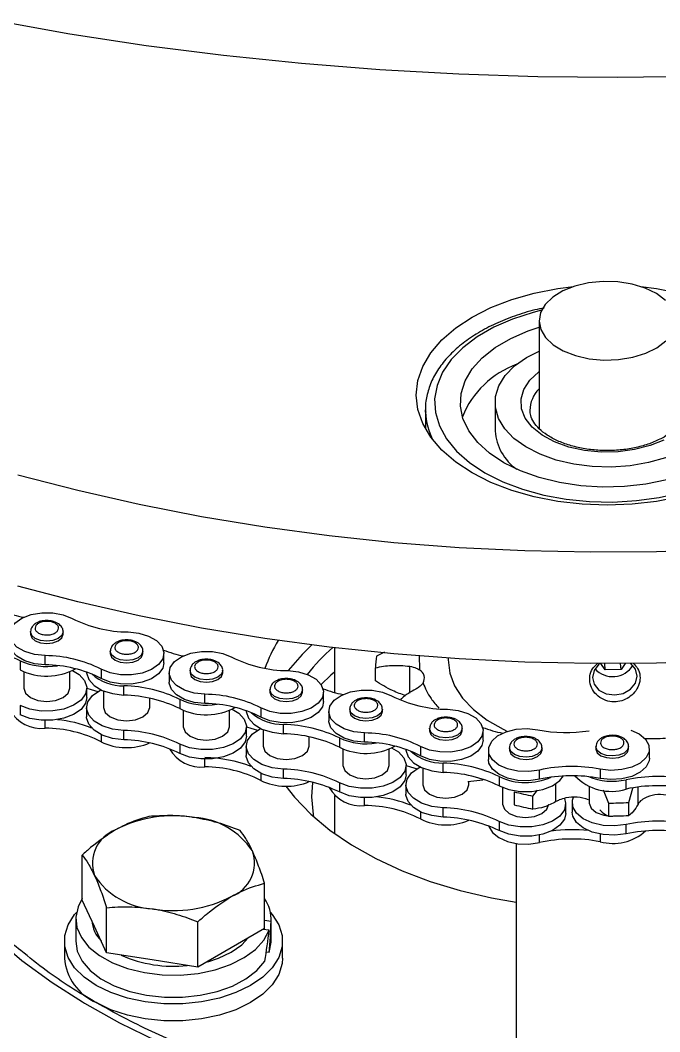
# Model space of a CAD drawing. Header units: millimetres. Extents: x 334 to 3694, y 0 to 2376.
# Drawn here: x 3151 to 3193.3, y 1121.6 to 1188.4 of the extents above; entities that cross this region are included whole.
import ezdxf

# ---------------------------------------------------------------- set-up
doc = ezdxf.new("R2010")
doc.units = ezdxf.units.MM
doc.header["$LTSCALE"] = 3
doc.layers.add('1_외형선', color=7, linetype='Continuous', lineweight=25)

msp = doc.modelspace()

# ---------------------------------------------------------------- linework, layer by layer
at = {"layer": '1_외형선'}
for p, q in [((3185.279, 1168.534), (3185.279, 1161.426)), ((3182.379, 1163.145), (3182.379, 1161.256)), ((3177.779, 1162.655), (3177.779, 1161.417)), ((3151.702, 1147.994), (3151.702, 1147.842)), ((3153.856, 1147.842), (3153.856, 1147.994)), ((3171.779, 1146.945), (3171.779, 1143.99)), ((3152.682, 1145.811), (3152.682, 1146.423)), ((3156.972, 1146.718), (3156.972, 1146.566)), ((3159.126, 1146.566), (3159.126, 1146.718)), ((3160.509, 1145.954), (3160.509, 1146.566)), ((3175.069, 1146.653), (3174.555, 1146.397)), ((3177.359, 1146.447), (3177.39, 1145.477)), ((3151.026, 1146.09), (3151.026, 1145.478)), ((3174.48, 1144.767), (3174.48, 1145.623)), ((3176.741, 1143.945), (3176.741, 1145.724)), ((3179.279, 1146.25), (3179.279, 1146.145)), ((3189.658, 1145.477), (3189.356, 1145.896)), ((3189.658, 1145.477), (3189.622, 1145.895)), ((3190.696, 1145.507), (3190.663, 1145.898)), ((3190.968, 1145.9), (3190.696, 1145.507)), ((3151.255, 1145.373), (3151.255, 1144.276)), ((3154.303, 1144.276), (3154.303, 1145.373)), ((3156.364, 1145.532), (3156.364, 1144.919)), ((3160.859, 1145.29), (3160.859, 1144.678)), ((3162.242, 1145.442), (3162.242, 1145.29)), ((3164.396, 1145.29), (3164.396, 1145.442)), ((3190.696, 1145.507), (3189.658, 1145.477)), ((3155.419, 1143.663), (3155.419, 1144.276)), ((3157.87, 1143.821), (3157.87, 1144.433)), ((3156.525, 1144.097), (3156.525, 1143)), ((3159.573, 1143), (3159.573, 1143.612)), ((3163.223, 1143.259), (3163.223, 1143.871)), ((3167.513, 1144.166), (3167.513, 1144.014)), ((3169.667, 1144.014), (3169.667, 1144.166)), ((3171.05, 1143.402), (3171.05, 1144.014)), ((3151.026, 1143.136), (3151.026, 1142.524)), ((3155.409, 1143), (3155.409, 1142.387)), ((3161.567, 1143.538), (3161.567, 1142.926)), ((3166.904, 1142.98), (3166.904, 1142.368)), ((3161.795, 1142.821), (3161.795, 1141.724)), ((3164.843, 1141.724), (3164.843, 1142.821)), ((3171.4, 1142.738), (3171.4, 1142.126)), ((3172.783, 1142.89), (3172.783, 1142.738)), ((3174.937, 1142.738), (3174.937, 1142.89)), ((3152.682, 1141.632), (3152.682, 1142.14)), ((3165.959, 1141.111), (3165.959, 1141.724)), ((3168.41, 1141.269), (3168.41, 1141.881)), ((3178.053, 1141.614), (3178.053, 1141.462)), ((3180.207, 1141.462), (3180.207, 1141.614)), ((3156.364, 1141.214), (3156.364, 1140.74)), ((3157.87, 1140.867), (3157.87, 1141.479)), ((3167.066, 1141.545), (3167.066, 1140.448)), ((3170.114, 1140.448), (3170.114, 1141.06)), ((3172.107, 1140.986), (3172.107, 1140.374)), ((3173.763, 1140.707), (3173.763, 1141.319)), ((3181.59, 1140.85), (3181.59, 1141.462)), ((3161.567, 1140.584), (3161.567, 1139.972)), ((3165.95, 1140.448), (3165.95, 1139.835)), ((3172.336, 1140.269), (3172.336, 1139.172)), ((3175.384, 1139.172), (3175.384, 1140.269)), ((3177.445, 1140.428), (3177.445, 1139.816)), ((3183.324, 1140.338), (3183.324, 1140.186)), ((3183.324, 1140.323), (3183.324, 1140.338)), ((3185.478, 1140.186), (3185.478, 1140.338)), ((3189.037, 1140.419), (3189.037, 1140.267)), ((3189.037, 1140.404), (3189.037, 1140.419)), ((3191.191, 1140.267), (3191.191, 1140.419)), ((3192.574, 1139.655), (3192.574, 1140.267)), ((3163.223, 1139.08), (3163.223, 1139.588)), ((3181.941, 1140.186), (3181.941, 1139.574)), ((3168.41, 1138.315), (3168.41, 1138.927)), ((3176.5, 1138.559), (3176.5, 1139.172)), ((3177.606, 1138.993), (3177.606, 1137.896)), ((3178.951, 1138.717), (3178.951, 1139.329)), ((3189.309, 1138.925), (3189.309, 1138.313)), ((3166.904, 1138.662), (3166.904, 1138.188)), ((3181.561, 1138.208), (3181.561, 1138.268)), ((3182.648, 1138.434), (3182.648, 1137.822)), ((3185.318, 1138.256), (3185.318, 1138.869)), ((3170.279, 1137.1), (3170.349, 1138.053)), ((3172.107, 1138.032), (3172.107, 1137.42)), ((3176.49, 1137.896), (3176.49, 1137.283)), ((3181.561, 1138.208), (3180.575, 1138.093)), ((3180.654, 1137.896), (3180.654, 1138.102)), ((3182.877, 1137.717), (3182.877, 1136.62)), ((3186.399, 1136.785), (3186.399, 1137.965)), ((3188.59, 1137.798), (3188.59, 1136.701)), ((3191.028, 1137.613), (3191.028, 1138.225)), ((3191.2, 1136.725), (3191.469, 1137.667)), ((3191.82, 1136.621), (3191.82, 1137.748)), ((3171.779, 1137.189), (3171.779, 1134.677)), ((3173.763, 1136.528), (3173.763, 1137.036)), ((3183.629, 1137.432), (3183.629, 1136.576)), ((3184.881, 1137.152), (3185.187, 1137.538)), ((3184.881, 1136.296), (3184.881, 1137.152)), ((3189.511, 1137.562), (3189.859, 1136.687)), ((3178.951, 1135.763), (3178.951, 1136.375)), ((3187.041, 1136.007), (3187.041, 1136.62)), ((3187.474, 1136.701), (3187.474, 1136.088)), ((3188.59, 1136.701), (3188.59, 1136.679)), ((3189.859, 1136.687), (3189.859, 1135.831)), ((3191.2, 1135.869), (3191.2, 1136.725)), ((3177.445, 1136.11), (3177.445, 1135.636)), ((3182.648, 1135.48), (3182.648, 1134.868)), ((3191.028, 1134.659), (3191.028, 1135.271)), ((3185.318, 1134.077), (3185.318, 1134.578)), ((3189.309, 1134.637), (3189.309, 1134.134)), ((3183.779, 1134.021), (3183.779, 1101.905)), ((3155.118, 1130.269), (3155.118, 1133.256)), ((3167.164, 1128.406), (3167.164, 1131.393)), ((3155.925, 1128.531), (3155.118, 1130.269)), ((3156.732, 1126.792), (3156.732, 1129.779)), ((3154.691, 1129.044), (3154.691, 1127.574)), ((3167.585, 1128.877), (3167.164, 1128.928)), ((3167.591, 1127.574), (3167.591, 1129.044)), ((3156.732, 1126.792), (3155.925, 1128.531)), ((3162.755, 1125.861), (3162.755, 1128.847)), ((3167.164, 1128.406), (3164.96, 1127.133)), ((3167.459, 1128.294), (3167.054, 1128.343)), ((3153.941, 1127.574), (3153.941, 1126.447)), ((3168.341, 1126.447), (3168.341, 1127.574)), ((3164.96, 1127.133), (3162.755, 1125.861)), ((3159.744, 1126.327), (3156.732, 1126.792)), ((3162.755, 1125.861), (3159.744, 1126.327)), ((3167.454, 1126.81), (3167.268, 1126.832))]:
    msp.add_line(p, q, dxfattribs=at)
at = {"layer": '1_외형선', "flags": 128}
for points in [[(3149.295, 1188.384), (3154.292, 1187.495), (3159.347, 1186.723), (3164.452, 1186.071), (3169.599, 1185.538), (3174.779, 1185.127), (3179.984, 1184.836), (3185.205, 1184.668), (3190.433, 1184.622), (3195.66, 1184.699), (3200.878, 1184.898), (3206.077, 1185.218), (3211.249, 1185.66), (3216.387, 1186.223), (3221.48, 1186.905), (3226.522, 1187.706)], [(3188.553, 1171.034), (3187.651, 1170.823), (3186.848, 1170.506), (3186.183, 1170.096), (3185.685, 1169.613), (3185.379, 1169.08), (3185.279, 1168.521), (3185.389, 1167.963), (3185.705, 1167.432), (3186.211, 1166.952), (3186.884, 1166.546), (3187.692, 1166.233), (3188.598, 1166.028), (3189.559, 1165.94), (3190.53, 1165.973), (3191.466, 1166.126), (3192.324, 1166.392), (3193.062, 1166.758), (3193.647, 1167.207)], [(3193.623, 1169.885), (3193.03, 1170.331), (3192.285, 1170.692), (3191.423, 1170.953), (3190.484, 1171.1), (3189.512, 1171.128), (3188.553, 1171.034)], [(3180.87, 1158.492), (3179.783, 1159.207), (3178.867, 1159.998), (3178.138, 1160.852), (3177.608, 1161.753), (3177.287, 1162.686), (3177.179, 1163.635), (3177.287, 1164.585), (3177.608, 1165.518), (3178.138, 1166.419), (3178.867, 1167.272), (3179.783, 1168.063), (3180.87, 1168.779), (3182.109, 1169.406), (3183.479, 1169.935), (3184.957, 1170.355), (3186.518, 1170.661), (3187.564, 1170.796)], [(3191.994, 1170.796), (3193.04, 1170.661), (3194.601, 1170.355)], [(3185.444, 1169.232), (3184.891, 1169.091), (3183.534, 1168.651), (3182.294, 1168.109), (3181.193, 1167.474), (3180.251, 1166.759), (3179.488, 1165.976), (3178.916, 1165.141), (3178.546, 1164.268), (3178.386, 1163.375), (3178.438, 1162.477), (3178.701, 1161.592), (3179.171, 1160.736), (3179.838, 1159.924), (3180.69, 1159.173), (3181.712, 1158.495), (3182.884, 1157.904), (3184.184, 1157.411), (3185.589, 1157.025), (3187.072, 1156.753), (3188.605, 1156.599), (3190.16, 1156.568), (3191.708, 1156.659), (3193.219, 1156.871), (3194.667, 1157.2)], [(3196.148, 1158.922), (3194.987, 1158.421), (3193.709, 1158.026), (3192.343, 1157.745), (3190.921, 1157.584), (3189.472, 1157.548), (3188.031, 1157.637), (3186.628, 1157.849), (3185.296, 1158.18), (3184.064, 1158.621), (3182.96, 1159.163), (3182.008, 1159.794), (3181.229, 1160.5), (3180.642, 1161.266), (3180.259, 1162.073), (3180.088, 1162.904), (3180.134, 1163.74), (3180.395, 1164.564), (3180.866, 1165.355), (3181.536, 1166.097), (3182.391, 1166.773), (3183.41, 1167.369), (3184.571, 1167.869), (3185.279, 1168.106)], [(3194.638, 1159.923), (3193.625, 1159.496), (3192.501, 1159.173), (3191.299, 1158.964), (3190.053, 1158.876), (3188.8, 1158.911), (3187.574, 1159.067), (3186.412, 1159.341), (3185.347, 1159.724), (3184.409, 1160.206), (3183.626, 1160.772), (3183.02, 1161.407), (3182.608, 1162.091), (3182.403, 1162.806), (3182.409, 1163.53), (3182.628, 1164.244), (3183.053, 1164.926), (3183.671, 1165.556), (3184.464, 1166.118), (3185.279, 1166.537)], [(3193.522, 1160.663), (3192.611, 1160.29), (3191.592, 1160.026), (3190.503, 1159.881), (3189.386, 1159.863), (3188.284, 1159.97), (3187.24, 1160.199), (3186.293, 1160.542), (3185.48, 1160.985), (3184.833, 1161.51), (3184.375, 1162.099), (3184.125, 1162.728), (3184.093, 1163.372), (3184.279, 1164.008), (3184.676, 1164.611), (3185.27, 1165.158), (3185.279, 1165.165)], [(3177.782, 1162.51), (3177.78, 1162.555), (3177.779, 1162.655)], [(3226.716, 1157.821), (3222.708, 1156.846), (3218.623, 1155.985), (3214.47, 1155.238), (3210.26, 1154.607), (3206.002, 1154.095), (3201.706, 1153.702), (3197.382, 1153.43), (3193.041, 1153.278), (3188.692, 1153.248), (3184.345, 1153.339), (3180.011, 1153.551), (3175.7, 1153.884), (3171.422, 1154.336), (3167.186, 1154.908), (3163.004, 1155.597), (3158.884, 1156.401), (3154.836, 1157.32), (3150.87, 1158.35)], [(3194.601, 1156.915), (3193.04, 1156.609), (3191.424, 1156.424), (3189.779, 1156.361), (3188.135, 1156.424), (3186.518, 1156.609), (3184.957, 1156.915), (3183.479, 1157.336), (3182.109, 1157.864), (3180.87, 1158.492), (3180.87, 1158.492)], [(3226.716, 1150.472), (3222.708, 1149.498), (3218.623, 1148.636), (3214.47, 1147.889), (3210.26, 1147.258), (3206.002, 1146.746), (3201.706, 1146.353), (3197.382, 1146.081), (3193.041, 1145.929), (3188.692, 1145.899), (3184.345, 1145.99), (3180.011, 1146.202), (3175.7, 1146.535), (3171.422, 1146.987), (3167.186, 1147.559), (3163.004, 1148.248), (3158.884, 1149.052), (3154.836, 1149.971), (3150.87, 1151.002)], [(3152.682, 1146.423), (3151.968, 1146.502), (3151.324, 1146.697), (3150.808, 1146.993), (3150.464, 1147.362), (3150.322, 1147.774), (3150.395, 1148.192), (3150.676, 1148.579), (3151.141, 1148.902), (3151.749, 1149.132), (3152.447, 1149.249), (3153.174, 1149.244), (3153.867, 1149.116), (3154.465, 1148.877)], [(3151.702, 1147.994), (3151.702, 1147.997), (3151.703, 1148.023)], [(3153.856, 1147.993), (3153.856, 1147.991), (3153.772, 1147.754), (3153.537, 1147.553), (3153.187, 1147.419), (3152.774, 1147.372), (3152.362, 1147.421), (3152.014, 1147.556), (3151.782, 1147.759), (3151.702, 1147.994)], [(3151.702, 1147.842), (3151.782, 1147.607), (3152.014, 1147.405), (3152.362, 1147.269), (3152.774, 1147.22), (3153.187, 1147.267), (3153.537, 1147.401), (3153.772, 1147.602), (3153.856, 1147.839), (3153.856, 1147.842)], [(3158.146, 1147.985), (3158.86, 1147.907), (3159.504, 1147.711), (3160.02, 1147.416), (3160.365, 1147.046), (3160.506, 1146.634), (3160.433, 1146.217), (3160.152, 1145.829), (3159.687, 1145.507), (3159.079, 1145.277), (3158.381, 1145.159), (3157.654, 1145.165), (3156.961, 1145.293), (3156.364, 1145.532)], [(3152.682, 1145.811), (3151.968, 1145.889), (3151.324, 1146.085), (3150.808, 1146.38), (3150.464, 1146.75), (3150.322, 1147.162), (3150.319, 1147.23)], [(3170.284, 1147.129), (3169.643, 1146.504), (3168.718, 1145.432)], [(3156.972, 1146.718), (3156.972, 1146.721), (3156.973, 1146.747)], [(3159.126, 1146.717), (3159.126, 1146.715), (3159.042, 1146.478), (3158.807, 1146.277), (3158.457, 1146.143), (3158.044, 1146.096), (3157.633, 1146.145), (3157.284, 1146.28), (3157.052, 1146.483), (3156.972, 1146.718)], [(3156.972, 1146.566), (3157.052, 1146.331), (3157.284, 1146.129), (3157.633, 1145.993), (3158.044, 1145.944), (3158.457, 1145.991), (3158.807, 1146.125), (3159.042, 1146.326), (3159.126, 1146.563), (3159.126, 1146.566)], [(3163.223, 1143.871), (3162.508, 1143.95), (3161.865, 1144.145), (3161.348, 1144.441), (3161.004, 1144.81), (3160.862, 1145.222), (3160.935, 1145.64), (3161.216, 1146.027), (3161.681, 1146.35), (3162.29, 1146.58), (3162.988, 1146.697), (3163.715, 1146.692), (3164.408, 1146.564), (3165.005, 1146.325)], [(3160.509, 1145.954), (3160.433, 1145.604), (3160.152, 1145.217), (3159.687, 1144.894), (3159.079, 1144.664), (3158.381, 1144.547), (3157.654, 1144.552), (3156.961, 1144.68), (3156.364, 1144.919)], [(3179.279, 1146.145), (3179.279, 1146.136), (3179.388, 1145.273), (3179.709, 1144.428), (3180.235, 1143.618), (3180.955, 1142.86), (3181.854, 1142.168), (3182.915, 1141.558), (3183.194, 1141.424)], [(3189.291, 1145.896), (3189.237, 1145.852), (3188.918, 1145.453), (3188.806, 1144.988), (3188.918, 1144.531), (3189.237, 1144.149), (3189.715, 1143.901), (3190.279, 1143.826), (3190.843, 1143.934), (3191.321, 1144.208), (3191.64, 1144.608), (3191.752, 1145.072), (3191.752, 1145.072)], [(3191.752, 1145.072), (3191.64, 1145.53), (3191.332, 1145.903)], [(3154.469, 1145.446), (3154.919, 1145.168), (3155.273, 1144.775), (3155.417, 1144.338), (3155.336, 1143.897), (3155.039, 1143.488), (3154.55, 1143.145), (3153.911, 1142.899), (3153.175, 1142.769), (3152.406, 1142.767), (3151.669, 1142.893), (3151.026, 1143.136), (3151.026, 1143.136)], [(3155.409, 1145.341), (3155.411, 1145.278), (3155.555, 1144.842), (3155.91, 1144.449), (3156.446, 1144.131), (3157.118, 1143.915), (3157.87, 1143.821)], [(3162.242, 1145.442), (3162.243, 1145.445), (3162.244, 1145.471)], [(3164.396, 1145.441), (3164.396, 1145.439), (3164.313, 1145.202), (3164.078, 1145.001), (3163.727, 1144.867), (3163.315, 1144.82), (3162.903, 1144.869), (3162.555, 1145.004), (3162.323, 1145.207), (3162.242, 1145.442)], [(3162.242, 1145.29), (3162.323, 1145.055), (3162.555, 1144.853), (3162.903, 1144.717), (3163.315, 1144.669), (3163.727, 1144.715), (3164.078, 1144.849), (3164.313, 1145.05), (3164.396, 1145.288), (3164.396, 1145.29)], [(3168.687, 1145.433), (3169.401, 1145.355), (3170.045, 1145.159), (3170.561, 1144.864), (3170.905, 1144.494), (3171.047, 1144.082), (3170.974, 1143.665), (3170.693, 1143.277), (3170.228, 1142.955), (3169.62, 1142.725), (3168.921, 1142.607), (3168.194, 1142.613), (3167.502, 1142.741), (3166.904, 1142.98)], [(3171.779, 1145.342), (3171.534, 1145.128), (3170.891, 1144.516)], [(3151.255, 1144.276), (3151.368, 1143.942), (3151.697, 1143.656), (3152.19, 1143.464), (3152.772, 1143.396), (3153.356, 1143.461), (3153.852, 1143.651), (3154.184, 1143.935), (3154.303, 1144.272), (3154.303, 1144.276)], [(3155.419, 1144.279), (3155.705, 1144.186), (3156.156, 1144.062)], [(3163.223, 1143.259), (3162.508, 1143.337), (3161.865, 1143.533), (3161.348, 1143.828), (3161.004, 1144.198), (3160.862, 1144.61), (3160.859, 1144.678)], [(3141.846, 1144.201), (3141.806, 1143.66), (3141.806, 1141.809), (3142.02, 1139.961), (3142.448, 1138.126), (3143.087, 1136.311), (3143.934, 1134.525), (3144.986, 1132.775), (3146.239, 1131.071), (3147.686, 1129.418), (3149.32, 1127.824), (3151.136, 1126.298), (3153.124, 1124.844), (3155.13, 1123.558)], [(3155.419, 1143.663), (3155.336, 1143.285), (3155.039, 1142.875), (3154.55, 1142.533), (3153.911, 1142.286), (3153.175, 1142.156), (3152.406, 1142.154), (3151.669, 1142.28), (3151.026, 1142.524)], [(3157.87, 1141.479), (3157.118, 1141.573), (3156.446, 1141.789), (3155.91, 1142.107), (3155.555, 1142.501), (3155.411, 1142.937), (3155.492, 1143.378), (3155.789, 1143.787), (3156.278, 1144.13), (3156.359, 1144.17)], [(3167.513, 1144.166), (3167.513, 1144.169), (3167.514, 1144.195)], [(3169.667, 1144.165), (3169.667, 1144.163), (3169.583, 1143.926), (3169.348, 1143.725), (3168.998, 1143.591), (3168.585, 1143.544), (3168.173, 1143.593), (3167.825, 1143.728), (3167.593, 1143.931), (3167.513, 1144.166)], [(3167.513, 1144.014), (3167.593, 1143.779), (3167.825, 1143.577), (3168.173, 1143.441), (3168.585, 1143.393), (3168.998, 1143.439), (3169.348, 1143.573), (3169.583, 1143.774), (3169.667, 1144.012), (3169.667, 1144.014)], [(3173.763, 1141.319), (3173.049, 1141.398), (3172.405, 1141.593), (3171.889, 1141.889), (3171.545, 1142.258), (3171.403, 1142.67), (3171.476, 1143.088), (3171.757, 1143.475), (3172.222, 1143.798), (3172.83, 1144.028), (3173.528, 1144.145), (3174.256, 1144.14), (3174.948, 1144.012), (3175.546, 1143.773)], [(3156.525, 1143), (3156.639, 1142.666), (3156.967, 1142.38), (3157.46, 1142.188), (3158.042, 1142.12), (3158.626, 1142.185), (3159.122, 1142.375), (3159.455, 1142.659), (3159.573, 1142.996), (3159.573, 1143)], [(3171.05, 1143.402), (3170.974, 1143.052), (3170.693, 1142.665), (3170.228, 1142.342), (3169.62, 1142.112), (3168.921, 1141.995), (3168.194, 1142), (3167.502, 1142.128), (3166.904, 1142.368)], [(3172.783, 1142.89), (3172.783, 1142.893), (3172.784, 1142.919)], [(3157.87, 1140.867), (3157.118, 1140.961), (3156.446, 1141.176), (3155.91, 1141.494), (3155.555, 1141.888), (3155.411, 1142.324), (3155.409, 1142.387)], [(3165.009, 1142.895), (3165.459, 1142.616), (3165.814, 1142.223), (3165.957, 1141.787), (3165.877, 1141.345), (3165.579, 1140.936), (3165.09, 1140.593), (3164.451, 1140.347), (3163.716, 1140.217), (3162.947, 1140.215), (3162.21, 1140.341), (3161.567, 1140.584), (3161.567, 1140.584)], [(3165.95, 1142.789), (3165.952, 1142.727), (3166.095, 1142.29), (3166.45, 1141.897), (3166.986, 1141.579), (3167.659, 1141.363), (3168.41, 1141.269)], [(3174.937, 1142.889), (3174.937, 1142.887), (3174.853, 1142.65), (3174.618, 1142.449), (3174.268, 1142.315), (3173.855, 1142.268), (3173.444, 1142.317), (3173.095, 1142.452), (3172.863, 1142.655), (3172.783, 1142.89)], [(3172.783, 1142.738), (3172.863, 1142.503), (3173.095, 1142.301), (3173.444, 1142.165), (3173.855, 1142.117), (3174.268, 1142.163), (3174.618, 1142.297), (3174.853, 1142.498), (3174.937, 1142.736), (3174.937, 1142.738)], [(3179.227, 1142.881), (3179.942, 1142.803), (3180.585, 1142.608), (3181.101, 1142.312), (3181.446, 1141.942), (3181.587, 1141.53), (3181.515, 1141.113), (3181.233, 1140.726), (3180.768, 1140.403), (3180.16, 1140.173), (3179.462, 1140.055), (3178.735, 1140.061), (3178.042, 1140.189), (3177.445, 1140.428)], [(3161.795, 1141.724), (3161.909, 1141.391), (3162.237, 1141.104), (3162.73, 1140.912), (3163.313, 1140.844), (3163.896, 1140.909), (3164.392, 1141.099), (3164.725, 1141.383), (3164.843, 1141.72), (3164.843, 1141.724)], [(3168.41, 1138.927), (3167.659, 1139.021), (3166.986, 1139.237), (3166.45, 1139.555), (3166.095, 1139.949), (3165.952, 1140.385), (3166.032, 1140.826), (3166.33, 1141.235), (3166.819, 1141.578), (3166.902, 1141.62)], [(3165.959, 1141.727), (3166.246, 1141.634), (3166.697, 1141.51)], [(3173.763, 1140.707), (3173.049, 1140.785), (3172.405, 1140.981), (3171.889, 1141.276), (3171.545, 1141.646), (3171.403, 1142.058), (3171.4, 1142.126)], [(3178.053, 1141.614), (3178.053, 1141.617), (3178.054, 1141.643)], [(3180.207, 1141.613), (3180.207, 1141.611), (3180.124, 1141.374), (3179.889, 1141.173), (3179.538, 1141.039), (3179.126, 1140.992), (3178.714, 1141.041), (3178.365, 1141.177), (3178.133, 1141.379), (3178.053, 1141.614)], [(3185.318, 1138.869), (3184.611, 1138.771), (3183.885, 1138.798), (3183.204, 1138.945), (3182.628, 1139.201), (3182.207, 1139.544), (3181.977, 1139.942), (3181.959, 1140.362), (3182.155, 1140.766), (3182.547, 1141.12), (3183.1, 1141.392), (3183.768, 1141.559), (3184.49, 1141.606), (3185.205, 1141.528)], [(3165.959, 1141.111), (3165.877, 1140.733), (3165.579, 1140.323), (3165.09, 1139.981), (3164.451, 1139.734), (3163.716, 1139.604), (3162.947, 1139.602), (3162.21, 1139.728), (3161.567, 1139.972)], [(3178.053, 1141.462), (3178.133, 1141.227), (3178.365, 1141.025), (3178.714, 1140.889), (3179.126, 1140.841), (3179.538, 1140.887), (3179.889, 1141.021), (3180.124, 1141.222), (3180.207, 1141.46), (3180.207, 1141.462)], [(3191.353, 1141.494), (3191.886, 1141.252), (3192.308, 1140.91), (3192.537, 1140.512), (3192.555, 1140.092), (3192.36, 1139.688), (3191.968, 1139.334), (3191.414, 1139.062), (3190.747, 1138.895), (3190.024, 1138.848), (3189.309, 1138.925)], [(3167.066, 1140.448), (3167.179, 1140.115), (3167.507, 1139.828), (3168, 1139.636), (3168.583, 1139.568), (3169.167, 1139.633), (3169.663, 1139.823), (3169.995, 1140.107), (3170.114, 1140.444), (3170.114, 1140.448)], [(3175.55, 1140.343), (3176, 1140.064), (3176.355, 1139.671), (3176.498, 1139.235), (3176.417, 1138.793), (3176.12, 1138.384), (3175.631, 1138.041), (3174.992, 1137.795), (3174.256, 1137.665), (3173.488, 1137.663), (3172.75, 1137.789), (3172.107, 1138.032), (3172.107, 1138.032)], [(3181.59, 1140.85), (3181.515, 1140.5), (3181.233, 1140.113), (3180.768, 1139.79), (3180.16, 1139.56), (3179.462, 1139.443), (3178.735, 1139.448), (3178.042, 1139.576), (3177.445, 1139.816)], [(3185.478, 1140.34), (3185.405, 1140.114), (3185.181, 1139.91), (3184.837, 1139.77), (3184.427, 1139.717), (3184.013, 1139.758), (3183.658, 1139.888), (3183.416, 1140.086), (3183.324, 1140.323)], [(3191.191, 1140.421), (3191.119, 1140.196), (3190.894, 1139.991), (3190.55, 1139.851), (3190.14, 1139.798), (3189.726, 1139.839), (3189.371, 1139.969), (3189.129, 1140.167), (3189.037, 1140.404)], [(3189.037, 1140.267), (3189.037, 1140.252), (3189.129, 1140.015), (3189.371, 1139.817), (3189.726, 1139.687), (3190.14, 1139.646), (3190.55, 1139.699), (3190.894, 1139.839), (3191.119, 1140.044), (3191.191, 1140.267)], [(3168.41, 1138.315), (3167.659, 1138.409), (3166.986, 1138.624), (3166.45, 1138.942), (3166.095, 1139.336), (3165.952, 1139.772), (3165.95, 1139.835)], [(3176.49, 1140.238), (3176.493, 1140.175), (3176.636, 1139.738), (3176.991, 1139.345), (3177.527, 1139.027), (3178.199, 1138.811), (3178.951, 1138.717)], [(3183.324, 1140.186), (3183.324, 1140.171), (3183.416, 1139.934), (3183.658, 1139.736), (3184.013, 1139.606), (3184.427, 1139.565), (3184.837, 1139.618), (3185.181, 1139.758), (3185.405, 1139.963), (3185.478, 1140.186)], [(3192.574, 1139.655), (3192.555, 1139.48), (3192.36, 1139.075), (3191.968, 1138.722), (3191.414, 1138.449), (3190.747, 1138.283), (3190.024, 1138.236), (3189.309, 1138.313)], [(3172.336, 1139.172), (3172.449, 1138.839), (3172.778, 1138.552), (3173.271, 1138.36), (3173.853, 1138.292), (3174.437, 1138.357), (3174.933, 1138.547), (3175.265, 1138.831), (3175.384, 1139.168), (3175.384, 1139.172)], [(3178.951, 1136.375), (3178.199, 1136.47), (3177.527, 1136.685), (3176.991, 1137.003), (3176.636, 1137.397), (3176.493, 1137.833), (3176.573, 1138.274), (3176.87, 1138.683), (3177.359, 1139.026), (3177.44, 1139.067)], [(3176.5, 1139.175), (3176.786, 1139.082), (3177.237, 1138.958)], [(3185.318, 1138.256), (3184.611, 1138.159), (3183.885, 1138.185), (3183.204, 1138.333), (3182.628, 1138.589), (3182.207, 1138.931), (3181.977, 1139.33), (3181.941, 1139.574)], [(3176.5, 1138.559), (3176.417, 1138.181), (3176.12, 1137.771), (3175.631, 1137.429), (3174.992, 1137.182), (3174.256, 1137.052), (3173.488, 1137.05), (3172.75, 1137.176), (3172.107, 1137.42)], [(3182.648, 1137.822), (3183.291, 1137.579), (3184.028, 1137.453), (3184.797, 1137.455), (3185.532, 1137.585), (3186.171, 1137.831), (3186.661, 1138.174), (3186.905, 1138.479)], [(3168.556, 1137.803), (3169.125, 1137.085), (3170.207, 1135.962), (3171.472, 1134.904), (3172.908, 1133.922), (3174.501, 1133.024), (3176.237, 1132.219), (3178.099, 1131.515), (3180.07, 1130.917), (3182.132, 1130.433), (3183.779, 1130.138)], [(3177.606, 1137.896), (3177.72, 1137.563), (3178.048, 1137.276), (3178.541, 1137.084), (3179.124, 1137.016), (3179.707, 1137.081), (3180.203, 1137.271), (3180.536, 1137.555), (3180.654, 1137.892), (3180.654, 1137.896)], [(3170.415, 1135.772), (3170.386, 1135.924), (3170.279, 1137.1)], [(3178.951, 1135.763), (3178.199, 1135.857), (3177.527, 1136.072), (3176.991, 1136.39), (3176.636, 1136.784), (3176.493, 1137.22), (3176.49, 1137.283)], [(3186.959, 1136.996), (3187.038, 1136.683), (3186.958, 1136.241), (3186.661, 1135.832), (3186.171, 1135.489), (3185.532, 1135.243), (3184.797, 1135.113), (3184.028, 1135.111), (3183.291, 1135.237), (3182.648, 1135.48)], [(3191.028, 1135.271), (3190.276, 1135.18), (3189.509, 1135.217), (3188.795, 1135.381), (3188.192, 1135.656), (3187.752, 1136.02), (3187.512, 1136.442), (3187.493, 1136.886), (3187.56, 1137.086)], [(3182.877, 1136.62), (3182.99, 1136.287), (3183.318, 1136), (3183.811, 1135.808), (3184.394, 1135.74), (3184.978, 1135.805), (3185.473, 1135.995), (3185.806, 1136.279), (3185.925, 1136.616), (3185.925, 1136.62)], [(3188.59, 1136.679), (3188.721, 1136.344), (3189.063, 1136.064), (3189.565, 1135.88), (3189.814, 1135.838)], [(3187.041, 1136.007), (3186.958, 1135.629), (3186.661, 1135.219), (3186.171, 1134.877), (3185.532, 1134.63), (3184.797, 1134.501), (3184.028, 1134.498), (3183.291, 1134.624), (3182.648, 1134.868)], [(3191.028, 1134.659), (3190.276, 1134.567), (3189.509, 1134.605), (3188.795, 1134.768), (3188.192, 1135.044), (3187.752, 1135.408), (3187.512, 1135.829), (3187.474, 1136.088)], [(3189.883, 1135.831), (3190.151, 1135.821), (3190.417, 1135.839)], [(3181.966, 1135.193), (3181.977, 1135.151), (3182.207, 1134.752), (3182.628, 1134.41), (3183.204, 1134.154), (3183.885, 1134.006), (3184.611, 1133.98), (3185.318, 1134.077)], [(3155.118, 1130.376), (3154.842, 1129.844), (3154.694, 1129.159), (3154.768, 1128.471), (3155.061, 1127.801), (3155.563, 1127.175), (3156.256, 1126.613), (3157.117, 1126.134), (3158.116, 1125.755), (3159.22, 1125.489), (3160.389, 1125.346), (3161.584, 1125.329), (3162.764, 1125.44), (3163.888, 1125.675), (3164.918, 1126.025), (3165.818, 1126.48), (3166.557, 1127.022), (3167.111, 1127.634), (3167.459, 1128.294), (3167.459, 1128.294)], [(3156.05, 1124.635), (3155.243, 1125.19), (3154.616, 1125.817), (3154.187, 1126.498), (3153.969, 1127.212), (3153.969, 1127.936), (3154.187, 1128.65), (3154.616, 1129.331), (3154.734, 1129.47)], [(3167.549, 1129.47), (3167.667, 1129.331), (3168.096, 1128.65), (3168.314, 1127.936), (3168.314, 1127.212), (3168.096, 1126.498), (3167.667, 1125.817), (3167.039, 1125.19), (3166.232, 1124.635), (3165.271, 1124.169), (3164.184, 1123.807), (3163.005, 1123.559), (3161.769, 1123.433), (3160.514, 1123.433), (3159.278, 1123.559), (3158.098, 1123.807), (3157.012, 1124.169), (3156.05, 1124.635)], [(3154.691, 1127.574), (3154.794, 1126.913), (3155.114, 1126.248), (3155.641, 1125.629), (3156.358, 1125.076), (3157.238, 1124.61), (3158.253, 1124.245), (3159.367, 1123.994), (3160.542, 1123.867), (3161.737, 1123.866), (3162.912, 1123.994), (3164.026, 1124.244), (3165.041, 1124.608), (3165.923, 1125.075), (3166.639, 1125.627), (3167.167, 1126.246)], [(3164.96, 1126.84), (3165.65, 1127.328), (3166.076, 1127.778)], [(3167.454, 1126.81), (3167.59, 1127.496), (3167.591, 1127.574)], [(3168.341, 1126.447), (3168.314, 1126.085), (3168.096, 1125.371), (3167.667, 1124.691), (3167.039, 1124.063), (3166.232, 1123.508), (3165.271, 1123.042), (3164.184, 1122.68), (3163.005, 1122.432), (3161.769, 1122.307), (3160.514, 1122.307), (3159.278, 1122.432), (3158.098, 1122.68), (3157.012, 1123.042), (3156.05, 1123.508)], [(3163.403, 1126.213), (3164.113, 1126.441), (3164.96, 1126.84)], [(3155.13, 1123.558), (3155.276, 1123.471), (3157.581, 1122.184), (3160.031, 1120.988), (3162.614, 1119.889), (3165.318, 1118.893), (3168.131, 1118.003), (3171.04, 1117.224), (3174.034, 1116.558), (3177.098, 1116.009), (3180.218, 1115.58), (3183.381, 1115.272), (3183.779, 1115.242)]]:
    msp.add_lwpolyline(points, dxfattribs=at)
at = {"layer": '1_외형선'}
for centre, radius, start, end in [((3185.954, 1159.856), 6.196, 110.2611, 157.76476), ((3186.723, 1162.595), 2.043, 134.95763, 179.47639), ((3182.196, 1162.723), 4.42, 182.76466, 208.18463), ((3185.765, 1161.507), 3.396, 184.2485, 234.74207), ((3152.997, 1157.356), 8.576, 249.10036, 258.30122), ((3158.191, 1156.221), 8.236, 243.09597, 269.68424), ((3147.108, 1137.991), 8.997, 64.18619, 88.59402), ((3176.032, 1142.491), 9.372, 148.19682, 160.72051), ((3180.184, 1137.132), 13.006, 130.92302, 141.72242), ((3152.637, 1138.187), 8.236, 63.09596, 89.68424), ((3163.537, 1154.804), 8.576, 249.10036, 258.30122), ((3168.732, 1153.669), 8.236, 243.09597, 269.68424), ((3179.631, 1145.517), 5.152, 170.1669, 178.82226), ((3152.784, 1149.88), 4.177, 245.10975, 279.56094), ((3152.637, 1137.575), 8.236, 63.09596, 89.68424), ((3190.145, 1146.604), 1.569, 221.86942, 327.86832), ((3152.774, 1149.05), 3.977, 243.92534, 298.50167), ((3157.793, 1147.518), 3.086, 228.36552, 271.41749), ((3177.102, 1144.938), 0.612, 328.16606, 61.90747), ((3157.649, 1135.439), 8.997, 64.18619, 88.59402), ((3157.649, 1134.826), 8.997, 64.18619, 88.59402), ((3163.177, 1135.635), 8.236, 63.09596, 89.68424), ((3174.078, 1152.252), 8.576, 249.10036, 258.30122), ((3179.272, 1151.117), 8.236, 243.09597, 269.68424), ((3163.325, 1147.328), 4.177, 245.10975, 279.56094), ((3163.315, 1146.498), 3.977, 243.92534, 298.50167), ((3163.177, 1135.023), 8.236, 63.09596, 89.68424), ((3152.417, 1143.99), 2.373, 209.41004, 276.4057), ((3168.334, 1144.966), 3.086, 228.36552, 271.41749), ((3152.637, 1133.396), 8.236, 63.09596, 89.68424), ((3152.666, 1133.887), 8.346, 68.36412, 84.41609), ((3168.189, 1132.887), 8.997, 64.18619, 88.59402), ((3184.618, 1149.7), 8.576, 249.10036, 258.30122), ((3157.649, 1132.485), 8.997, 64.18619, 88.59402), ((3168.189, 1132.274), 8.997, 64.18619, 88.59402), ((3173.865, 1144.776), 4.177, 245.10975, 279.56094), ((3173.718, 1133.083), 8.236, 63.09596, 89.68424), ((3187.071, 1151.02), 9.673, 258.87663, 278.98365), ((3192.765, 1151.653), 10.709, 267.32745, 274.59464), ((3158.056, 1144.174), 3.828, 243.76814, 293.31374), ((3157.649, 1131.872), 8.997, 64.18619, 88.59402), ((3162.958, 1141.438), 2.373, 209.41004, 276.4057), ((3173.855, 1143.946), 3.977, 243.92534, 298.50167), ((3173.718, 1132.471), 8.236, 63.09596, 89.68424), ((3163.097, 1130.931), 8.762, 68.67593, 89.18081), ((3178.874, 1142.414), 3.086, 228.36552, 271.41749), ((3163.177, 1130.844), 8.236, 63.09596, 89.68424), ((3168.189, 1129.933), 8.997, 64.18619, 88.59402), ((3178.73, 1130.335), 8.997, 64.18619, 88.59402), ((3187.447, 1129.482), 9.625, 78.84652, 102.77878), ((3168.189, 1129.32), 8.997, 64.18619, 88.59402), ((3178.73, 1129.722), 8.997, 64.18619, 88.59402), ((3184.403, 1142.154), 4.113, 244.73077, 294.06568), ((3187.447, 1128.869), 9.625, 78.84652, 102.77878), ((3190.044, 1140.755), 3.293, 223.42196, 287.38873), ((3190.117, 1142.346), 4.22, 247.99729, 282.46532), ((3193.178, 1127.931), 10.517, 79.82688, 101.79842), ((3168.596, 1141.622), 3.828, 243.76814, 293.31374), ((3173.499, 1138.886), 2.373, 209.41004, 276.4057), ((3193.178, 1127.318), 10.517, 79.82688, 101.79842), ((3173.747, 1128.783), 8.346, 68.36412, 84.41609), ((3189.299, 1159.836), 23.11, 255.79787, 258.97901), ((3187.581, 1134.646), 2.443, 66.79828, 102.53637), ((3193.291, 1134.906), 2.345, 80.309, 117.05393), ((3173.718, 1128.292), 8.236, 63.09596, 89.68424), ((3178.73, 1127.381), 8.997, 64.18619, 88.59402), ((3189.299, 1158.979), 23.11, 255.79787, 258.97901), ((3189.78, 1163.117), 26.429, 270.17168, 273.08049), ((3161.132, 1127.56), 8.289, 80.2289, 117.35717), ((3162.244, 1130.809), 4.93, 33.43888, 86.5665), ((3179.137, 1139.07), 3.828, 243.76814, 293.31374), ((3178.73, 1126.768), 8.997, 64.18619, 88.59402), ((3189.78, 1162.26), 26.429, 270.17168, 273.08049), ((3158.164, 1132.702), 2.374, 110.74208, 199.461), ((3187.446, 1125.172), 9.756, 83.58218, 98.04312), ((3193.178, 1124.976), 10.517, 79.82688, 101.79842), ((3187.447, 1124.69), 9.625, 78.84652, 102.77878), ((3190.156, 1137.271), 3.25, 254.89884, 311.71875), ((3193.178, 1124.364), 10.517, 79.82688, 101.79842), ((3164.119, 1132.734), 2.374, 290.74208, 19.461), ((3160.039, 1134.628), 4.93, 213.43888, 266.5665), ((3161.15, 1137.876), 8.289, 260.2289, 297.35717), ((3165.171, 1129.008), 2.418, 356.88218, 34.45661), ((3157.918, 1129.123), 2.182, 185.38517, 224.41175), ((3157.453, 1126.741), 3.524, 184.78227, 246.53787), ((3161.101, 1134.258), 8.342, 245.90906, 276.50486)]:
    msp.add_arc(centre, radius, start, end, dxfattribs=at)
for centre, start_param, end_param in [((3161.141, 1129.009), 4.543223, 4.705), ((3161.141, 1127.574), 4.701133, 4.862959)]:
    msp.add_ellipse(centre, major_axis=(1.253, 12.774), ratio=0.495311, start_param=start_param, end_param=end_param, dxfattribs=at)
for points, knots in [([(3185.616, 1169.382), (3185.413, 1169.341), (3184.733, 1169.204), (3183.65, 1168.859), (3182.392, 1168.358), (3181.251, 1167.757), (3180.242, 1167.072), (3179.383, 1166.309), (3178.693, 1165.481), (3178.181, 1164.6), (3177.877, 1163.687), (3177.753, 1162.978), (3177.793, 1162.583), (3177.802, 1162.495)], [0, 0, 0, 0, 0.044015, 0.14746, 0.251092, 0.35494, 0.458994, 0.56313, 0.666984, 0.770016, 0.871637, 0.971629, 1, 1, 1, 1]), ([(3193.252, 1160.71), (3193.126, 1160.65), (3192.755, 1160.474), (3192.049, 1160.239), (3191.128, 1160.046), (3190.153, 1159.955), (3189.163, 1159.968), (3188.196, 1160.085), (3187.29, 1160.301), (3186.481, 1160.604), (3185.8, 1160.978), (3185.269, 1161.401), (3184.908, 1161.847), (3184.711, 1162.258), (3184.699, 1162.511), (3184.694, 1162.624)], [0, 0, 0, 0, 0.042148, 0.123257, 0.204783, 0.286622, 0.368625, 0.450606, 0.532327, 0.613605, 0.694305, 0.774461, 0.854505, 0.935576, 1, 1, 1, 1]), ([(3194.861, 1162.62), (3194.864, 1162.568), (3194.878, 1162.372), (3194.749, 1162.032), (3194.459, 1161.581), (3193.999, 1161.151), (3193.555, 1160.865), (3193.293, 1160.73), (3193.252, 1160.71)], [0, 0, 0, 0, 0.080992, 0.308638, 0.523085, 0.751618, 0.961435, 1, 1, 1, 1]), ([(3152.779, 1148.743), (3152.64, 1148.733), (3152.448, 1148.72), (3152.197, 1148.635), (3152.013, 1148.538), (3151.852, 1148.408), (3151.797, 1148.296), (3151.775, 1148.251)], [0, 0, 0, 0, 0.322568, 0.448173, 0.652752, 0.861718, 1, 1, 1, 1]), ([(3152.062, 1148.413), (3152.11, 1148.462), (3152.183, 1148.539), (3152.342, 1148.614), (3152.483, 1148.657), (3152.636, 1148.683), (3152.839, 1148.693), (3153.087, 1148.663), (3153.297, 1148.582), (3153.428, 1148.491), (3153.503, 1148.41), (3153.548, 1148.322), (3153.565, 1148.204), (3153.513, 1148.061), (3153.373, 1147.94), (3153.216, 1147.864), (3153.075, 1147.821), (3152.922, 1147.795), (3152.719, 1147.785), (3152.471, 1147.815), (3152.26, 1147.896), (3152.13, 1147.987), (3152.055, 1148.068), (3152.01, 1148.156), (3151.991, 1148.274), (3152.034, 1148.358), (3152.062, 1148.413)], [0, 0, 0, 0, 0.059861, 0.092397, 0.125, 0.157537, 0.190139, 0.25, 0.309861, 0.342397, 0.375, 0.407537, 0.440139, 0.5, 0.559861, 0.592397, 0.625, 0.657537, 0.690139, 0.75, 0.809861, 0.842397, 0.875, 0.907537, 0.940139, 1, 1, 1, 1]), ([(3153.846, 1147.992), (3153.849, 1148.012), (3153.866, 1148.122), (3153.771, 1148.323), (3153.596, 1148.507), (3153.382, 1148.627), (3153.123, 1148.719), (3152.91, 1148.734), (3152.779, 1148.743)], [0, 0, 0, 0, 0.044422, 0.247513, 0.46007, 0.604806, 0.756603, 1, 1, 1, 1]), ([(3151.775, 1148.251), (3151.759, 1148.227), (3151.712, 1148.155), (3151.713, 1148.068), (3151.713, 1148.011)], [0, 0, 0, 0, 0.34599, 1, 1, 1, 1]), ([(3157.045, 1146.975), (3157.029, 1146.951), (3156.982, 1146.879), (3156.983, 1146.792), (3156.984, 1146.735)], [0, 0, 0, 0, 0.34599, 1, 1, 1, 1]), ([(3158.049, 1147.467), (3157.911, 1147.457), (3157.718, 1147.444), (3157.467, 1147.359), (3157.283, 1147.262), (3157.122, 1147.132), (3157.067, 1147.02), (3157.045, 1146.975)], [0, 0, 0, 0, 0.322568, 0.448173, 0.652752, 0.861718, 1, 1, 1, 1]), ([(3157.333, 1147.137), (3157.38, 1147.186), (3157.453, 1147.263), (3157.613, 1147.338), (3157.753, 1147.381), (3157.906, 1147.407), (3158.109, 1147.417), (3158.357, 1147.387), (3158.568, 1147.306), (3158.698, 1147.215), (3158.773, 1147.134), (3158.819, 1147.046), (3158.835, 1146.928), (3158.783, 1146.785), (3158.643, 1146.664), (3158.486, 1146.588), (3158.345, 1146.545), (3158.193, 1146.519), (3157.989, 1146.509), (3157.741, 1146.539), (3157.531, 1146.62), (3157.4, 1146.711), (3157.325, 1146.792), (3157.28, 1146.88), (3157.261, 1146.998), (3157.305, 1147.082), (3157.333, 1147.137)], [0, 0, 0, 0, 0.059861, 0.092397, 0.125, 0.157537, 0.190139, 0.25, 0.309861, 0.342397, 0.375, 0.407537, 0.440139, 0.5, 0.559861, 0.592397, 0.625, 0.657537, 0.690139, 0.75, 0.809861, 0.842397, 0.875, 0.907537, 0.940139, 1, 1, 1, 1]), ([(3159.117, 1146.716), (3159.12, 1146.736), (3159.136, 1146.846), (3159.042, 1147.047), (3158.866, 1147.231), (3158.652, 1147.351), (3158.393, 1147.443), (3158.18, 1147.458), (3158.049, 1147.467)], [0, 0, 0, 0, 0.044422, 0.247513, 0.46007, 0.604806, 0.756603, 1, 1, 1, 1]), ([(3162.316, 1145.699), (3162.299, 1145.675), (3162.252, 1145.603), (3162.253, 1145.516), (3162.254, 1145.459)], [0, 0, 0, 0, 0.34599, 1, 1, 1, 1]), ([(3163.319, 1146.191), (3163.181, 1146.181), (3162.988, 1146.168), (3162.737, 1146.083), (3162.553, 1145.987), (3162.392, 1145.856), (3162.337, 1145.744), (3162.316, 1145.699)], [0, 0, 0, 0, 0.322568, 0.448173, 0.652752, 0.861718, 1, 1, 1, 1]), ([(3162.603, 1145.861), (3162.65, 1145.91), (3162.724, 1145.987), (3162.883, 1146.062), (3163.023, 1146.105), (3163.176, 1146.131), (3163.379, 1146.141), (3163.627, 1146.111), (3163.838, 1146.03), (3163.969, 1145.939), (3164.043, 1145.858), (3164.089, 1145.77), (3164.105, 1145.652), (3164.053, 1145.509), (3163.913, 1145.388), (3163.757, 1145.312), (3163.616, 1145.269), (3163.463, 1145.243), (3163.26, 1145.233), (3163.012, 1145.263), (3162.801, 1145.344), (3162.67, 1145.435), (3162.595, 1145.516), (3162.55, 1145.604), (3162.531, 1145.722), (3162.575, 1145.806), (3162.603, 1145.861)], [0, 0, 0, 0, 0.059861, 0.092397, 0.125, 0.157537, 0.190139, 0.25, 0.309861, 0.342397, 0.375, 0.407537, 0.440139, 0.5, 0.559861, 0.592397, 0.625, 0.657537, 0.690139, 0.75, 0.809861, 0.842397, 0.875, 0.907537, 0.940139, 1, 1, 1, 1]), ([(3164.387, 1145.44), (3164.39, 1145.46), (3164.406, 1145.57), (3164.312, 1145.771), (3164.137, 1145.955), (3163.922, 1146.075), (3163.664, 1146.167), (3163.451, 1146.182), (3163.319, 1146.191)], [0, 0, 0, 0, 0.044422, 0.247513, 0.46007, 0.604806, 0.756603, 1, 1, 1, 1]), ([(3174.48, 1145.623), (3174.832, 1145.692), (3175.551, 1145.833), (3176.339, 1145.761), (3176.741, 1145.724)], [0, 0, 0, 0, 0.489843, 1, 1, 1, 1]), ([(3176.741, 1145.724), (3176.894, 1145.692), (3177.141, 1145.64), (3177.322, 1145.522), (3177.39, 1145.477)], [0, 0, 0, 0, 0.620973, 1, 1, 1, 1]), ([(3191.501, 1145.926), (3191.608, 1145.817), (3191.839, 1145.578), (3191.979, 1145.103), (3191.931, 1144.585), (3191.699, 1144.107), (3191.335, 1143.726), (3190.879, 1143.466), (3190.357, 1143.348), (3189.798, 1143.4), (3189.267, 1143.644), (3188.854, 1144.055), (3188.624, 1144.563), (3188.609, 1145.083), (3188.777, 1145.552), (3189.02, 1145.789), (3189.137, 1145.902)], [0, 0, 0, 0, 0.066597, 0.144775, 0.221203, 0.293533, 0.360645, 0.423868, 0.486724, 0.553478, 0.626194, 0.703134, 0.781393, 0.858676, 0.932612, 1, 1, 1, 1]), ([(3167.586, 1144.423), (3167.57, 1144.399), (3167.522, 1144.327), (3167.523, 1144.24), (3167.524, 1144.183)], [0, 0, 0, 0, 0.34599, 1, 1, 1, 1]), ([(3168.59, 1144.915), (3168.451, 1144.905), (3168.259, 1144.892), (3168.008, 1144.807), (3167.824, 1144.711), (3167.663, 1144.58), (3167.608, 1144.468), (3167.586, 1144.423)], [0, 0, 0, 0, 0.322568, 0.448173, 0.652752, 0.861718, 1, 1, 1, 1]), ([(3167.873, 1144.585), (3167.921, 1144.634), (3167.994, 1144.711), (3168.153, 1144.786), (3168.293, 1144.829), (3168.447, 1144.855), (3168.65, 1144.865), (3168.898, 1144.835), (3169.108, 1144.754), (3169.239, 1144.663), (3169.314, 1144.582), (3169.359, 1144.494), (3169.376, 1144.376), (3169.324, 1144.233), (3169.183, 1144.112), (3169.027, 1144.036), (3168.886, 1143.993), (3168.733, 1143.967), (3168.53, 1143.957), (3168.282, 1143.987), (3168.071, 1144.068), (3167.941, 1144.159), (3167.866, 1144.24), (3167.821, 1144.328), (3167.802, 1144.446), (3167.845, 1144.53), (3167.873, 1144.585)], [0, 0, 0, 0, 0.059861, 0.092397, 0.125, 0.157537, 0.190139, 0.25, 0.309861, 0.342397, 0.375, 0.407537, 0.440139, 0.5, 0.559861, 0.592397, 0.625, 0.657537, 0.690139, 0.75, 0.809861, 0.842397, 0.875, 0.907537, 0.940139, 1, 1, 1, 1]), ([(3169.657, 1144.164), (3169.66, 1144.184), (3169.677, 1144.294), (3169.582, 1144.495), (3169.407, 1144.679), (3169.193, 1144.799), (3168.934, 1144.892), (3168.721, 1144.906), (3168.59, 1144.915)], [0, 0, 0, 0, 0.044422, 0.247513, 0.46007, 0.604806, 0.756603, 1, 1, 1, 1]), ([(3176.481, 1143.773), (3176.183, 1143.878), (3175.485, 1144.124), (3174.846, 1144.532), (3174.48, 1144.767)], [0, 0, 0, 0, 0.4263311, 1, 1, 1, 1]), ([(3177.622, 1144.615), (3177.548, 1144.526), (3177.428, 1144.382), (3177.224, 1144.26), (3177.147, 1144.213)], [0, 0, 0, 0, 0.621088, 1, 1, 1, 1]), ([(3177.622, 1144.615), (3177.772, 1144.268), (3178.02, 1143.694), (3178.48, 1143.167), (3178.663, 1142.958)], [0, 0, 0, 0, 0.6037426, 1, 1, 1, 1]), ([(3151.071, 1126.949), (3150.658, 1127.267), (3149.273, 1128.332), (3147.362, 1130.304), (3145.363, 1132.808), (3143.861, 1135.37), (3142.815, 1137.923), (3142.225, 1140.46), (3142.008, 1142.541), (3142.134, 1143.78), (3142.174, 1144.18)], [0, 0, 0, 0, 0.064996, 0.2178899, 0.3684072, 0.5158682, 0.6596787, 0.7970617, 0.9344548, 1, 1, 1, 1]), ([(3173.86, 1143.639), (3173.722, 1143.629), (3173.529, 1143.616), (3173.278, 1143.531), (3173.094, 1143.435), (3172.933, 1143.304), (3172.878, 1143.192), (3172.856, 1143.147)], [0, 0, 0, 0, 0.322568, 0.448173, 0.652752, 0.861718, 1, 1, 1, 1]), ([(3174.927, 1142.888), (3174.93, 1142.908), (3174.947, 1143.018), (3174.852, 1143.219), (3174.677, 1143.403), (3174.463, 1143.523), (3174.204, 1143.616), (3173.991, 1143.63), (3173.86, 1143.639)], [0, 0, 0, 0, 0.044422, 0.247513, 0.46007, 0.604806, 0.756603, 1, 1, 1, 1]), ([(3177.147, 1144.213), (3176.819, 1144.029), (3176.475, 1143.835), (3176.161, 1143.554), (3176.146, 1143.541)], [0, 0, 0, 0, 0.953665, 1, 1, 1, 1]), ([(3172.856, 1143.147), (3172.84, 1143.123), (3172.793, 1143.051), (3172.794, 1142.964), (3172.794, 1142.907)], [0, 0, 0, 0, 0.34599, 1, 1, 1, 1]), ([(3173.144, 1143.309), (3173.191, 1143.358), (3173.264, 1143.435), (3173.423, 1143.51), (3173.564, 1143.553), (3173.717, 1143.579), (3173.92, 1143.589), (3174.168, 1143.559), (3174.378, 1143.478), (3174.509, 1143.388), (3174.584, 1143.306), (3174.63, 1143.218), (3174.646, 1143.101), (3174.594, 1142.957), (3174.454, 1142.836), (3174.297, 1142.76), (3174.156, 1142.717), (3174.003, 1142.691), (3173.8, 1142.681), (3173.552, 1142.711), (3173.342, 1142.792), (3173.211, 1142.883), (3173.136, 1142.964), (3173.091, 1143.052), (3173.072, 1143.17), (3173.115, 1143.254), (3173.144, 1143.309)], [0, 0, 0, 0, 0.059861, 0.092397, 0.125, 0.157537, 0.190139, 0.25, 0.309861, 0.342397, 0.375, 0.407537, 0.440139, 0.5, 0.559861, 0.592397, 0.625, 0.657537, 0.690139, 0.75, 0.809861, 0.842397, 0.875, 0.907537, 0.940139, 1, 1, 1, 1]), ([(3179.13, 1142.363), (3178.992, 1142.353), (3178.799, 1142.34), (3178.548, 1142.255), (3178.364, 1142.159), (3178.203, 1142.028), (3178.148, 1141.916), (3178.126, 1141.871)], [0, 0, 0, 0, 0.322568, 0.448173, 0.652752, 0.861718, 1, 1, 1, 1]), ([(3178.414, 1142.033), (3178.461, 1142.082), (3178.534, 1142.159), (3178.694, 1142.234), (3178.834, 1142.277), (3178.987, 1142.303), (3179.19, 1142.313), (3179.438, 1142.283), (3179.649, 1142.202), (3179.78, 1142.112), (3179.854, 1142.03), (3179.9, 1141.942), (3179.916, 1141.825), (3179.864, 1141.681), (3179.724, 1141.56), (3179.567, 1141.484), (3179.427, 1141.441), (3179.274, 1141.415), (3179.07, 1141.406), (3178.823, 1141.435), (3178.612, 1141.516), (3178.481, 1141.607), (3178.406, 1141.688), (3178.361, 1141.776), (3178.342, 1141.894), (3178.386, 1141.978), (3178.414, 1142.033)], [0, 0, 0, 0, 0.0598607, 0.0923973, 0.125, 0.1575366, 0.1901393, 0.25, 0.3098607, 0.3423973, 0.375, 0.4075366, 0.4401393, 0.5, 0.5598607, 0.5923973, 0.625, 0.6575366, 0.6901393, 0.75, 0.8098607, 0.8423973, 0.875, 0.9075366, 0.9401393, 1, 1, 1, 1]), ([(3180.198, 1141.612), (3180.201, 1141.632), (3180.217, 1141.742), (3180.123, 1141.943), (3179.948, 1142.127), (3179.733, 1142.247), (3179.474, 1142.34), (3179.261, 1142.354), (3179.13, 1142.363)], [0, 0, 0, 0, 0.044422, 0.247513, 0.46007, 0.604806, 0.756603, 1, 1, 1, 1]), ([(3178.126, 1141.871), (3178.11, 1141.847), (3178.063, 1141.775), (3178.064, 1141.688), (3178.065, 1141.631)], [0, 0, 0, 0, 0.34599, 1, 1, 1, 1]), ([(3184.401, 1141.087), (3184.262, 1141.077), (3184.069, 1141.064), (3183.819, 1140.979), (3183.632, 1140.884), (3183.459, 1140.729), (3183.341, 1140.541), (3183.335, 1140.401), (3183.333, 1140.341)], [0, 0, 0, 0, 0.258033, 0.358508, 0.522158, 0.689316, 0.865325, 1, 1, 1, 1]), ([(3183.624, 1140.572), (3183.632, 1140.629), (3183.644, 1140.716), (3183.737, 1140.822), (3183.834, 1140.895), (3183.955, 1140.955), (3184.134, 1141.011), (3184.381, 1141.042), (3184.631, 1141.018), (3184.814, 1140.967), (3184.94, 1140.91), (3185.044, 1140.84), (3185.142, 1140.737), (3185.196, 1140.594), (3185.154, 1140.45), (3185.065, 1140.345), (3184.967, 1140.272), (3184.846, 1140.212), (3184.668, 1140.155), (3184.42, 1140.124), (3184.171, 1140.148), (3183.987, 1140.2), (3183.861, 1140.256), (3183.758, 1140.326), (3183.656, 1140.429), (3183.637, 1140.516), (3183.624, 1140.572)], [0, 0, 0, 0, 0.059861, 0.092397, 0.125, 0.157537, 0.190139, 0.25, 0.309861, 0.342397, 0.375, 0.407537, 0.440139, 0.5, 0.559861, 0.592397, 0.625, 0.657537, 0.690139, 0.75, 0.809861, 0.842397, 0.875, 0.907537, 0.940139, 1, 1, 1, 1]), ([(3185.468, 1140.34), (3185.471, 1140.358), (3185.487, 1140.467), (3185.393, 1140.667), (3185.218, 1140.851), (3185.004, 1140.971), (3184.745, 1141.064), (3184.532, 1141.078), (3184.401, 1141.087)], [0, 0, 0, 0, 0.041849, 0.245487, 0.458616, 0.603742, 0.755948, 1, 1, 1, 1]), ([(3190.114, 1141.168), (3189.975, 1141.158), (3189.783, 1141.145), (3189.532, 1141.06), (3189.345, 1140.965), (3189.172, 1140.81), (3189.054, 1140.622), (3189.049, 1140.482), (3189.047, 1140.422)], [0, 0, 0, 0, 0.258033, 0.3585084, 0.5221577, 0.6893161, 0.8653248, 1, 1, 1, 1]), ([(3189.337, 1140.653), (3189.345, 1140.71), (3189.358, 1140.797), (3189.45, 1140.903), (3189.547, 1140.976), (3189.668, 1141.036), (3189.847, 1141.092), (3190.094, 1141.124), (3190.344, 1141.099), (3190.527, 1141.048), (3190.653, 1140.991), (3190.757, 1140.922), (3190.855, 1140.818), (3190.909, 1140.676), (3190.868, 1140.531), (3190.778, 1140.426), (3190.681, 1140.353), (3190.56, 1140.293), (3190.381, 1140.236), (3190.133, 1140.205), (3189.884, 1140.229), (3189.7, 1140.281), (3189.574, 1140.337), (3189.471, 1140.407), (3189.37, 1140.51), (3189.35, 1140.597), (3189.337, 1140.653)], [0, 0, 0, 0, 0.059861, 0.092397, 0.125, 0.157537, 0.190139, 0.25, 0.309861, 0.342397, 0.375, 0.407537, 0.440139, 0.5, 0.559861, 0.592397, 0.625, 0.657537, 0.690139, 0.75, 0.809861, 0.842397, 0.875, 0.907537, 0.940139, 1, 1, 1, 1]), ([(3191.182, 1140.421), (3191.184, 1140.439), (3191.201, 1140.548), (3191.106, 1140.748), (3190.931, 1140.932), (3190.717, 1141.052), (3190.458, 1141.145), (3190.245, 1141.159), (3190.114, 1141.168)], [0, 0, 0, 0, 0.041849, 0.245487, 0.458616, 0.603742, 0.755948, 1, 1, 1, 1]), ([(3187.051, 1137.03), (3186.896, 1136.988), (3186.648, 1136.921), (3186.467, 1136.822), (3186.399, 1136.785)], [0, 0, 0, 0, 0.621088, 1, 1, 1, 1]), ([(3192.224, 1136.995), (3192.113, 1136.921), (3191.935, 1136.802), (3191.852, 1136.67), (3191.82, 1136.621)], [0, 0, 0, 0, 0.621088, 1, 1, 1, 1]), ([(3186.399, 1136.785), (3186.139, 1136.648), (3185.611, 1136.369), (3185.128, 1136.321), (3184.881, 1136.296)], [0, 0, 0, 0, 0.490206, 1, 1, 1, 1]), ([(3191.82, 1136.621), (3191.714, 1136.439), (3191.498, 1136.069), (3191.301, 1135.937), (3191.2, 1135.869)], [0, 0, 0, 0, 0.490206, 1, 1, 1, 1]), ([(3159.527, 1135.801), (3158.996, 1135.649), (3158.27, 1135.441), (3157.523, 1135.032), (3157.323, 1134.923)], [0, 0, 0, 0, 0.731366, 1, 1, 1, 1]), ([(3162.539, 1135.729), (3162.468, 1135.74), (3161.927, 1135.82), (3160.908, 1135.892), (3159.99, 1135.832), (3159.527, 1135.801)], [0, 0, 0, 0, 0.07009, 0.530784, 1, 1, 1, 1]), ([(3165.55, 1134.87), (3165.061, 1135.055), (3164.074, 1135.43), (3163.054, 1135.629), (3162.539, 1135.729)], [0, 0, 0, 0, 0.495458, 1, 1, 1, 1]), ([(3189.859, 1135.831), (3189.729, 1135.879), (3189.548, 1135.946), (3189.35, 1136.174), (3189.295, 1136.237)], [0, 0, 0, 0, 0.723569, 1, 1, 1, 1]), ([(3157.323, 1134.923), (3156.769, 1134.558), (3156.022, 1134.068), (3155.303, 1133.422), (3155.118, 1133.256)], [0, 0, 0, 0, 0.7424487, 1, 1, 1, 1]), ([(3166.357, 1133.525), (3166.338, 1133.566), (3166.193, 1133.874), (3165.92, 1134.377), (3165.674, 1134.704), (3165.55, 1134.87)], [0, 0, 0, 0, 0.07009, 0.530784, 1, 1, 1, 1]), ([(3155.118, 1133.256), (3155.249, 1133.084), (3155.514, 1132.736), (3155.787, 1132.188), (3155.925, 1131.911)], [0, 0, 0, 0, 0.495458, 1, 1, 1, 1]), ([(3167.164, 1131.393), (3167.033, 1131.785), (3166.769, 1132.577), (3166.495, 1133.207), (3166.357, 1133.525)], [0, 0, 0, 0, 0.495458, 1, 1, 1, 1]), ([(3155.925, 1131.911), (3155.944, 1131.87), (3156.089, 1131.554), (3156.362, 1130.88), (3156.608, 1130.148), (3156.732, 1129.779)], [0, 0, 0, 0, 0.07009, 0.530784, 1, 1, 1, 1]), ([(3164.96, 1130.514), (3165.16, 1130.624), (3165.906, 1131.033), (3166.633, 1131.241), (3167.164, 1131.393)], [0, 0, 0, 0, 0.268634, 1, 1, 1, 1]), ([(3162.755, 1128.847), (3162.94, 1129.014), (3163.659, 1129.659), (3164.405, 1130.15), (3164.96, 1130.514)], [0, 0, 0, 0, 0.2575513, 1, 1, 1, 1]), ([(3156.732, 1129.779), (3157.221, 1129.814), (3158.208, 1129.883), (3159.229, 1129.766), (3159.744, 1129.707)], [0, 0, 0, 0, 0.495458, 1, 1, 1, 1]), ([(3159.744, 1129.707), (3159.815, 1129.696), (3160.356, 1129.608), (3161.375, 1129.365), (3162.292, 1129.021), (3162.755, 1128.847)], [0, 0, 0, 0, 0.07009, 0.530784, 1, 1, 1, 1]), ([(3183.779, 1115.689), (3182.884, 1115.752), (3180.477, 1115.923), (3176.598, 1116.477), (3172.162, 1117.339), (3167.811, 1118.485), (3163.618, 1119.897), (3159.651, 1121.565), (3156.002, 1123.478), (3153.112, 1125.278), (3151.618, 1126.501), (3151.071, 1126.949)], [0, 0, 0, 0, 0.069001, 0.185483, 0.304923, 0.426838, 0.550677, 0.675835, 0.801661, 0.927488, 1, 1, 1, 1])]:
    msp.add_open_spline(points, degree=3, knots=knots, dxfattribs=at)

doc.saveas('drawing.dxf')
